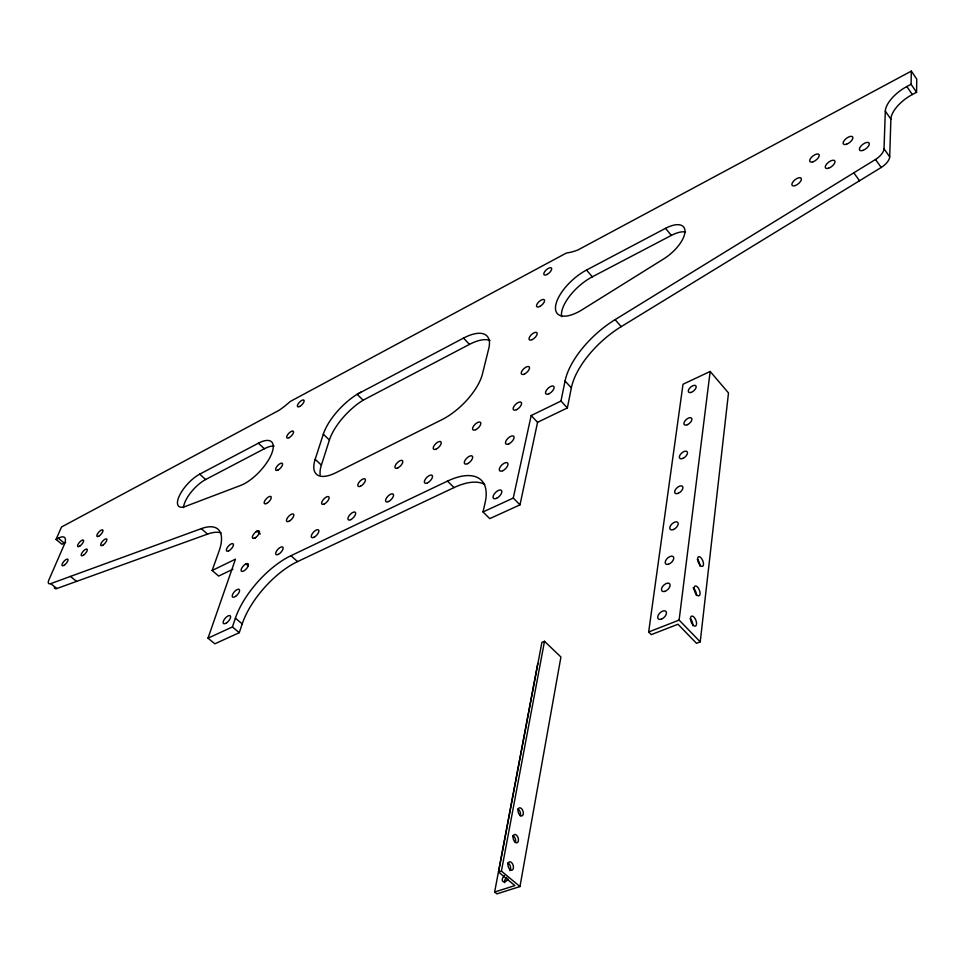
<?xml version="1.0" encoding="UTF-8"?>
<svg xmlns="http://www.w3.org/2000/svg" width="965" height="965" viewBox="0 0 965 965"><rect width="100%" height="100%" fill="white"/><g stroke="black" fill="none" stroke-linecap="round" stroke-linejoin="round"><path stroke-width="1.45" d="M484.744 484.466A63.557 30.253 -46 0 0 454.057 487.578L297.558 561.594A60.083 26.634 -48.3 0 0 242.203 623.897L239.26 632.702L214.833 643.824L208.006 638.154L232.432 626.948L235.4 618.155A60.252 26.465 -48.3 0 1 290.947 555.695L447.495 481.101A63.75 30.072 -46 0 1 485.106 502.801L482.995 511.945L489.75 518.627L519.99 504.864L537.565 422.296L567.36 407.93L571.352 387.858A64.474 30.603 -42.1 0 1 621.207 326.64L881.214 167.476A11.52 5.344 -37.1 0 0 889.706 156.849L890.876 119.093A25.211 11.351 -36.5 0 1 912.311 94.546L916.557 92.314L916.75 79.118L911.322 71.121L577.878 249.995A57.743 23.884 -41.5 0 1 566.443 252.999L290.296 401.452A50.843 19.131 -45.9 0 1 279.259 410.197L61.519 526.999L56.042 539.435L61.953 544.26L64.221 543.066A17.792 6.236 -48.8 0 1 65.644 542.39M916.557 92.314L911.081 84.281L911.322 71.121M482.995 511.945L513.259 498.061L531.172 415.529L560.979 401.054L565.056 380.994A64.667 30.422 -42.1 0 1 615.103 319.644L875.496 159.478A11.568 5.32 -37.2 0 0 884.024 148.827L885.315 111.144A25.295 11.29 -36.6 0 1 906.835 86.536L911.081 84.281M700.228 641.858L728.503 392.96L710.168 371.453L683.015 384.239L648.661 631.991L651.279 634.632L677.973 624.234L696.489 643.293L700.228 641.858L679.119 620.085L710.168 371.453M494.647 892.022L496.903 893.88L519.966 886.57L560.918 657.02L544.501 641.303L541.896 642.352L498.567 872.034L514.876 885.593L494.647 892.022L537.77 663.474M519.966 886.57L501.414 871.106L544.501 641.303M320.163 474.78A41.133 17.274 -46 0 1 321.381 465.142L329.415 440.016A40.59 16.827 -45.7 0 1 363.117 400.198L469.448 344.384A42.255 18.178 -44.2 0 1 490.051 340.488M321.381 465.142L315.169 459.304L323.311 434.19A40.699 16.719 -45.7 0 1 357.122 394.299L361.019 392.055M208.006 638.154L235.46 559.169L212.143 570.496L218.657 576.081L232.903 569.205M212.143 570.496L218.995 551.317A54.909 21.833 -48.5 0 0 201.275 528.651L50.747 583.62A8.323 2.955 -49 0 1 48.853 579.989L64.185 544.791A17.84 6.188 -48.8 0 0 58.31 538.229L56.042 539.435M256.183 531.691L257.896 530.846M255.604 537.565L253.892 538.41M245.991 563.874L245.05 564.428A4.982 2.087 -48.1 0 0 241.31 569.133A4.982 2.087 -48.1 0 0 242.685 571.364L243.53 571.063A4.982 2.087 -48.1 0 0 248.222 565.804A4.982 2.087 -48.1 0 0 245.991 563.874L248.15 565.804M315.169 459.304A41.242 17.165 -46 0 0 335.904 472.717L441.982 419.63A42.93 18.576 -44.5 0 0 482.416 374.058L488.76 348.51A42.364 18.058 -44.2 0 0 463.502 338.088L357.122 394.299L363.117 400.198M199.695 474.177L258.367 443.212A29.71 11.604 -46.9 0 1 271.394 454.334A29.71 11.604 -46.9 0 1 240.671 485.431L185.509 506.384A22.436 8.504 -47.5 0 1 179.068 496.456A22.436 8.504 -47.5 0 1 199.695 474.177L205.678 479.508L264.35 448.749A29.638 11.689 -46.9 0 1 274.132 446.035M586.491 270.055L665.536 228.331A27.02 11.99 -40.8 0 1 684.957 231.902A27.02 11.99 -40.8 0 1 663.703 258.909L582.136 309.753A33.835 14.825 -42.1 0 1 555.551 306.46A33.835 14.825 -42.1 0 1 586.491 270.055L592.341 276.81L671.338 235.4A26.936 12.062 -40.7 0 1 685.403 231.95M648.661 631.991L679.119 620.085M54.366 587.299A8.299 2.979 -49.1 0 0 56.875 588.517L207.547 534.103A54.776 21.978 -48.5 0 1 221.094 532.909M498.567 872.034L501.414 871.106M50.747 583.62L56.875 588.517M70.433 576.431L76.585 581.4M58.31 538.229L64.221 543.066M232.432 626.948L239.26 632.702M235.4 618.155L242.203 623.897M201.275 528.651L207.547 534.103M257.088 531.16L260.297 534.007M290.947 555.695L297.558 561.594M258.367 443.212L264.35 448.749M323.311 434.19L329.415 440.016M447.495 481.101L454.057 487.578M513.259 498.061L519.99 504.864M463.502 338.088L469.448 344.384M531.172 415.529L537.565 422.296M560.979 401.054L567.36 407.93M565.056 380.994L571.352 387.858M615.103 319.644L621.207 326.64M665.536 228.331L671.338 235.4M853.784 172.832L859.55 180.745M875.496 159.478L881.214 167.476M884.024 148.827L889.706 156.849M885.315 111.144L890.876 119.093M906.835 86.536L912.311 94.546M508.181 878.958A4.33 2.581 -51.2 0 1 502.825 881.395A4.33 2.581 -51.2 0 1 504.538 875.532M504.671 882.686A4.33 2.581 -51.2 0 1 506.77 877.402M512.898 835.581A4.306 2.485 72.1 0 1 515.322 842.626M507.831 862.879A4.367 2.545 72.7 0 1 510.401 866.51A4.367 2.545 72.7 0 1 509.858 870.671M517.843 808.911A4.258 2.437 71.5 0 1 520.244 815.871M697.369 559.29A5.199 2.388 67.7 0 1 699.842 566.166M690.277 618.589A5.356 2.533 68.6 0 1 692.822 625.694M693.087 587.83A5.271 2.461 68.1 0 1 696.38 595.502M561.606 316.653A33.739 14.921 -42.1 0 1 592.341 276.81M183.531 507.602A22.388 8.564 -47.5 0 1 205.678 479.508M518.072 809.611A4.258 2.437 71.5 0 0 521.426 815.968A4.258 2.437 71.5 0 0 522.511 809.997A4.258 2.437 71.5 0 0 518.072 809.611M513.115 836.378A4.318 2.485 72.1 0 0 516.504 842.783A4.318 2.485 72.1 0 0 517.626 836.679A4.318 2.485 72.1 0 0 513.115 836.378M508.036 863.772A4.379 2.545 72.7 0 0 511.474 870.249A4.379 2.545 72.7 0 0 512.62 864.001A4.379 2.545 72.7 0 0 508.036 863.772M678.335 493.284A5.054 2.702 -42.3 0 0 682.593 486.469A5.054 2.702 -42.3 0 0 675.44 489.593A5.054 2.702 -42.3 0 0 678.335 493.284M682.991 458.363A4.97 2.606 -41.9 0 0 687.164 451.704A4.97 2.606 -41.9 0 0 680.132 454.865A4.97 2.606 -41.9 0 0 682.991 458.363M668.287 564.296A5.223 2.907 -43.3 0 0 673.642 557.324A5.223 2.907 -43.3 0 0 666.501 559.266A5.223 2.907 -43.3 0 0 668.287 564.296M673.498 529.508A5.139 2.811 -42.8 0 0 677.852 522.499A5.139 2.811 -42.8 0 0 670.578 525.599A5.139 2.811 -42.8 0 0 673.498 529.508M664.571 591.448A5.283 2.992 -43.7 0 0 669.987 584.356A5.283 2.992 -43.7 0 0 662.762 586.25A5.283 2.992 -43.7 0 0 664.571 591.448M661.568 619.06A5.356 3.064 -44.1 0 0 666.115 611.605A5.356 3.064 -44.1 0 0 658.54 614.633A5.356 3.064 -44.1 0 0 661.568 619.06M690.482 619.12A5.356 2.521 68.5 0 0 695.331 626.152A5.356 2.521 68.5 0 0 694.752 618.07A5.356 2.521 68.5 0 0 690.482 619.12M694.1 588.891A5.283 2.449 68.1 0 0 698.877 595.863A5.283 2.449 68.1 0 0 698.286 587.975A5.283 2.449 68.1 0 0 694.1 588.891M697.611 559.507A5.199 2.376 67.7 0 0 702.303 566.431A5.199 2.376 67.7 0 0 701.724 558.723A5.199 2.376 67.7 0 0 697.611 559.507M690.819 392.49A4.813 2.425 -41.2 0 0 696.139 386.362A4.813 2.425 -41.2 0 0 689.746 388.039A4.813 2.425 -41.2 0 0 690.819 392.49M687.478 424.66A4.885 2.509 -41.5 0 0 691.579 418.171A4.885 2.509 -41.5 0 0 684.655 421.355A4.885 2.509 -41.5 0 0 687.478 424.66M846.57 144.231A5.85 2.63 -37.6 0 0 852.783 137.127A5.85 2.63 -37.6 0 0 844.652 139.985A5.85 2.63 -37.6 0 0 846.57 144.231M103.279 544.863A4.367 1.58 -48.5 0 0 106.705 539.013A4.367 1.58 -48.5 0 0 101.361 542.897A4.367 1.58 -48.5 0 0 103.279 544.863M83.69 555.032A4.33 1.556 -48.7 0 0 87.127 549.218A4.33 1.556 -48.7 0 0 81.856 553.054A4.33 1.556 -48.7 0 0 83.69 555.032M64.426 565.044A4.306 1.532 -48.8 0 0 67.876 559.254A4.306 1.532 -48.8 0 0 62.665 563.041A4.306 1.532 -48.8 0 0 64.426 565.044M99.419 535.756A4.318 1.544 -48.4 0 0 102.809 529.99A4.318 1.544 -48.4 0 0 97.525 533.838A4.318 1.544 -48.4 0 0 99.419 535.756M80.071 545.888A4.282 1.52 -48.6 0 0 83.473 540.159A4.282 1.52 -48.6 0 0 78.261 543.958A4.282 1.52 -48.6 0 0 80.071 545.888M397.894 467.88A5.151 2.268 -45.7 0 0 402.67 460.932A5.151 2.268 -45.7 0 0 396.048 464.201A5.151 2.268 -45.7 0 0 397.894 467.88M436.289 449.051A5.223 2.34 -45.1 0 0 441.089 442.03A5.223 2.34 -45.1 0 0 434.274 445.396A5.223 2.34 -45.1 0 0 436.289 449.051M360.572 486.179A5.078 2.207 -46.2 0 0 365.349 479.303A5.078 2.207 -46.2 0 0 358.908 482.488A5.078 2.207 -46.2 0 0 360.572 486.179M289.017 521.281A4.946 2.075 -47.2 0 0 293.758 514.538A4.946 2.075 -47.2 0 0 287.679 517.542A4.946 2.075 -47.2 0 0 289.017 521.281M324.288 503.983A5.018 2.135 -46.7 0 0 329.053 497.168A5.018 2.135 -46.7 0 0 322.793 500.256A5.018 2.135 -46.7 0 0 324.288 503.983M254.748 538.084A4.885 2.026 -47.6 0 0 259.476 531.413A4.885 2.026 -47.6 0 0 253.554 534.345A4.885 2.026 -47.6 0 0 254.748 538.084M508.941 443.828A5.488 2.569 -44.2 0 0 513.85 436.469A5.488 2.569 -44.2 0 0 506.516 440.016A5.488 2.569 -44.2 0 0 508.941 443.828M475.829 429.654A5.308 2.4 -44.5 0 0 480.642 422.561A5.308 2.4 -44.5 0 0 473.622 426.023A5.308 2.4 -44.5 0 0 475.829 429.654M524.61 373.95A5.295 2.376 -43.4 0 0 529.327 366.977A5.295 2.376 -43.4 0 0 522.21 370.56A5.295 2.376 -43.4 0 0 524.61 373.95M532.366 339.547A5.199 2.292 -43.1 0 0 536.986 332.756A5.199 2.292 -43.1 0 0 529.978 336.363A5.199 2.292 -43.1 0 0 532.366 339.547M299.729 406.446A4.56 1.773 -46 0 0 304.084 400.391A4.56 1.773 -46 0 0 298.45 403.418A4.56 1.773 -46 0 0 299.729 406.446M289.042 437.712A4.632 1.834 -46.3 0 0 293.493 431.512A4.632 1.834 -46.3 0 0 287.787 434.515A4.632 1.834 -46.3 0 0 289.042 437.712M266.569 503.477A4.801 1.954 -47.2 0 0 271.213 496.963A4.801 1.954 -47.2 0 0 265.363 499.918A4.801 1.954 -47.2 0 0 266.569 503.477M235.593 596.37A5.042 2.135 -48.5 0 0 239.248 589.47A5.042 2.135 -48.5 0 0 232.842 593.897A5.042 2.135 -48.5 0 0 235.593 596.37M226.546 622.871A5.115 2.183 -48.8 0 0 230.273 615.815A5.115 2.183 -48.8 0 0 223.796 620.254A5.115 2.183 -48.8 0 0 226.546 622.871M547.046 274.482A5.03 2.123 -42.4 0 0 551.473 268.029A5.03 2.123 -42.4 0 0 544.694 271.66A5.03 2.123 -42.4 0 0 547.046 274.482M539.845 306.424A5.115 2.195 -42.7 0 0 544.356 299.801A5.115 2.195 -42.7 0 0 537.469 303.42A5.115 2.195 -42.7 0 0 539.845 306.424M467.603 463.646A5.404 2.485 -44.9 0 0 472.5 456.373A5.404 2.485 -44.9 0 0 465.383 459.81A5.404 2.485 -44.9 0 0 467.603 463.646M313.963 537.3A5.102 2.207 -47.2 0 0 318.812 530.328A5.102 2.207 -47.2 0 0 312.479 533.392A5.102 2.207 -47.2 0 0 313.963 537.3M350.705 519.677A5.175 2.28 -46.7 0 0 355.578 512.632A5.175 2.28 -46.7 0 0 349.065 515.78A5.175 2.28 -46.7 0 0 350.705 519.677M278.234 554.429A5.042 2.147 -47.7 0 0 283.071 547.529A5.042 2.147 -47.7 0 0 276.907 550.508A5.042 2.147 -47.7 0 0 278.234 554.429M427.483 482.874A5.32 2.413 -45.6 0 0 432.38 475.685A5.32 2.413 -45.6 0 0 425.469 479.014A5.32 2.413 -45.6 0 0 427.483 482.874M388.533 501.547A5.247 2.352 -46.1 0 0 393.418 494.43A5.247 2.352 -46.1 0 0 386.712 497.663A5.247 2.352 -46.1 0 0 388.533 501.547M812.988 161.831A5.754 2.581 -38.2 0 0 819.152 154.786A5.754 2.581 -38.2 0 0 811.239 157.56A5.754 2.581 -38.2 0 0 812.988 161.831M496.565 498.326A5.633 2.714 -45 0 0 501.643 490.678A5.633 2.714 -45 0 0 494.128 494.164A5.633 2.714 -45 0 0 496.565 498.326M862.915 150.407A5.947 2.702 -37.4 0 0 869.212 143.194A5.947 2.702 -37.4 0 0 860.913 146.077A5.947 2.702 -37.4 0 0 862.915 150.407M828.658 168.2A5.85 2.654 -37.9 0 0 834.906 161.046A5.85 2.654 -37.9 0 0 826.812 163.845A5.85 2.654 -37.9 0 0 828.658 168.2M795.148 185.606A5.754 2.606 -38.5 0 0 801.336 178.513A5.754 2.606 -38.5 0 0 793.459 181.227A5.754 2.606 -38.5 0 0 795.148 185.606M228.693 550.87A4.849 1.978 -47.9 0 0 233.409 544.248A4.849 1.978 -47.9 0 0 227.607 547.107A4.849 1.978 -47.9 0 0 228.693 550.87M549.073 393.732A5.464 2.533 -43.3 0 0 553.898 386.507A5.464 2.533 -43.3 0 0 546.492 390.149A5.464 2.533 -43.3 0 0 549.073 393.732M278.004 470.039A4.716 1.894 -46.7 0 0 282.54 463.683A4.716 1.894 -46.7 0 0 276.762 466.662A4.716 1.894 -46.7 0 0 278.004 470.039M502.789 470.715A5.561 2.642 -44.6 0 0 507.783 463.212A5.561 2.642 -44.6 0 0 500.353 466.734A5.561 2.642 -44.6 0 0 502.789 470.715M516.552 409.679A5.392 2.473 -43.8 0 0 521.365 402.514A5.392 2.473 -43.8 0 0 514.14 406.084A5.392 2.473 -43.8 0 0 516.552 409.679"/></g></svg>
